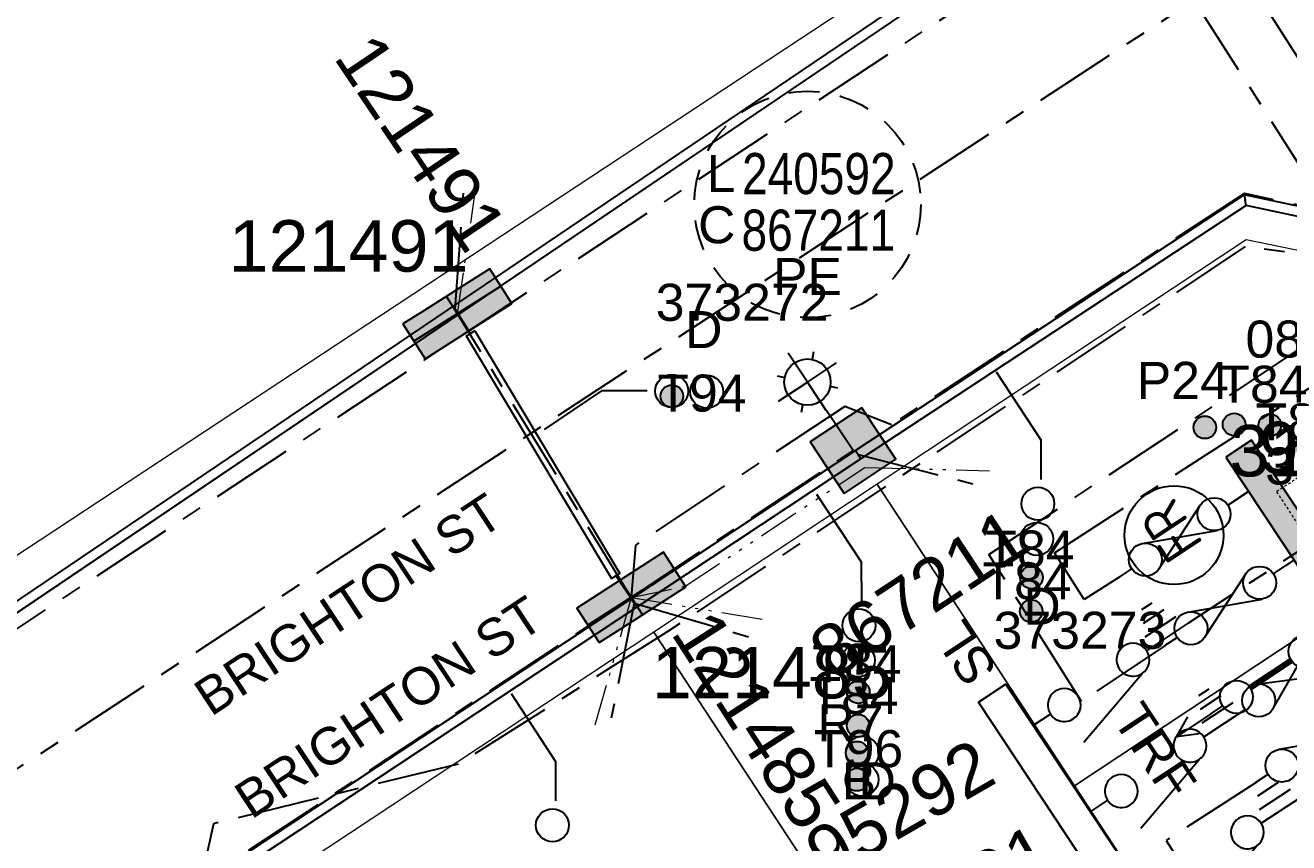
# Model space of a CAD drawing. Header units: metres. Extents: x 302829 to 303440, y 6270651 to 6271380.
# Drawn here: x 303027.2 to 303088.5, y 6270896.9 to 6270936.6 of the extents above; entities that cross this region are included whole.
import ezdxf
from ezdxf.enums import TextEntityAlignment as Align

# ---------------------------------------------------------------- set-up
doc = ezdxf.new("R2010")
doc.units = ezdxf.units.M
for name, pattern in [('Cable Exist UG', [7, 4, -1, 1, -1]), ('Dash', [5, 3, -2]), ('DASHED', [19.05, 12.7, -6.35]), ('HIDDEN2', [0.1875, 0.125, -0.0625]), ('PHANTOM2', [4.45, 2, -0.5, 0.15, -0.5, 0.15, -0.5, 0.15, -0.5])]:
    doc.linetypes.add(name, pattern=pattern)
doc.layers.get('0').update_dxf_attribs({"color": 6})
for name, color, linetype, lineweight in [('_User Miscellaneous4', 191, 'Continuous', 13), ('_User Miscellaneous5', 151, 'Continuous', 13), ('_User_HV_Exist', 1, 'Continuous', 25), ('_User_LV_Exist', 5, 'Continuous', 25), ('_User_SL_Exist', 4, 'Continuous', 25), ('Cadastre Land Parcels_SP_EXT', 96, 'Continuous', 15), ('Cadastre Other Property_SP_EXT', 96, 'DASHED', 15), ('Cadastre Roads_SP_EXT', 54, 'Continuous', 15), ('Mains_HV_EXT', 13, 'Continuous', 25), ('Mains_LV_SL_EXT', 135, 'Continuous', 25)]:
    doc.layers.add(name, color=color, linetype=linetype, lineweight=lineweight)
for name, color, linetype in [('Duct_SP_EXT', 40, 'Continuous'), ('Equip_HV_EXT', 7, 'Continuous'), ('Equip_SP_SL_EXT', 7, 'Continuous'), ('Notes_HV_MISC', 11, 'Continuous'), ('Notes_SL_MISC', 4, 'Continuous'), ('Sub_SP_EXT', 7, 'Continuous'), ('SupportsUG_SP_LV_EXT', 7, 'Continuous'), ('SupportsUG_SP_LV_SL_EXT', 7, 'Continuous'), ('Trench_SP_EXT', 7, 'Continuous'), ('UG_Details_SP_MISC', 7, 'Continuous')]:
    doc.layers.add(name, color=color, linetype=linetype)
doc.styles.add('ARIAL', font='arial.ttf', dxfattribs={"height": 2})
doc.styles.add('COLUMN_LABEL', font='arial.ttf', dxfattribs={"height": 2})
doc.styles.add('iecARIAL', font='arial.ttf', dxfattribs={"height": 2})
doc.styles.add('iecISOCP', font='isocp.shx')
doc.styles.add('IESYMBOL1', font='isocp.shx')
doc.styles.add('POLE_LABEL', font='arial.ttf', dxfattribs={"height": 2})
doc.styles.add('SL_LABEL', font='arial.ttf', dxfattribs={"height": 2})
doc.styles.get("Standard").update_dxf_attribs({"font": 'arial.ttf'})
doc.styles.add('SWG_LABEL', font='arial.ttf')
doc.styles.add('SWITCH_LABEL', font='arial.ttf', dxfattribs={"height": 2})
doc.linetypes.add('IE Trench HV', pattern='A,4,-0.4,["/",Standard,S=2,R=0,X=0.25,Y=-1],-1.6', length=6)

# ---------------------------------------------------------------- blocks, each defined once
blk = doc.blocks.new('*U238')
at = {"ltscale": 10}
h = blk.add_hatch(color=256, dxfattribs=at)
h.dxf.hatch_style = 1
h.paths.add_polyline_path([(4.438, 0.554), (0, 0), (2.219, 3.883)])
h.paths.add_polyline_path([(-2.219, -3.883), (-4.438, -0.554), (0, 0)])
blk.add_line((2.219, 3.883), (-2.219, -3.883))
blk.add_lwpolyline([(-2.219, -3.883), (4.438, 0.554), (2.219, 3.883), (-4.438, -0.554)], close=True)
at = {"ltscale": 10, "flags": 128}
for points in [[(4.438, 0.554), (0, 0), (2.219, 3.883)], [(-2.219, -3.883), (-4.438, -0.554), (0, 0)]]:
    blk.add_lwpolyline(points, close=True, dxfattribs=at)
at = {"flags": 8}
blk.add_attdef('ASSET_NUM', text='', height=2.5, dxfattribs=at).set_placement((0, 5), align=Align.MIDDLE_CENTER)
for tag, flags, p in [('STREET_CODE', 9, (1.5, 0)), ('OPERATING_VOLTAGE', 9, (1.5, -0.4)), ('ORIENTATION', 9, (1.5, -0.6)), ('NO_PHASES', 9, (1.5, -0.2)), ('OWNED_BY', 9, (1.5, -0.8)), ('OPERATED_BY', 9, (1.5, -1)), ('MAINTAINED_BY', 9, (1.5, -1.2)), ('SECONDARY_VOLTAGE', 9, (1.5, -1.6)), ('STATE', 9, (1.5, -1.8)), ('CONSTRUCTED_VOLTAGE', 9, (1.5, -1.4)), ('SUBSTATION_TYPE', 9, (1.5, -2.2)), ('USAGE', 9, (1.5, -2.4)), ('PARENT', 9, (1.5, -2)), ('SUBURB', 9, (1.5, -2.8)), ('STREETNAME', 9, (1.5, -3)), ('LEGEND', 9, (1.5, -2.6)), ('Z', 1, (1.5, -3.6)), ('LOCATION', 9, (1.5, -3.2)), ('NOTES', 9, (1.5, -3.4))]:
    blk.add_attdef(tag, text='', height=0.2, dxfattribs=dict(flags=flags)).set_placement(p, align=Align.MIDDLE_LEFT)
blk = doc.blocks.new('COLUMN_EXT')
blk.add_hatch(color=256).paths.add_polyline_path([(1.5, -1.5), (1.5, 1.5), (-1.5, 1.5), (-1.5, -1.5)])
blk.add_lwpolyline([(1.5, 1.5), (-1.5, 1.5), (-1.5, -1.5), (1.5, -1.5)], close=True)
at = {"flags": 9}
for tag, p in [('SUBURB', (-1.813, 1.8)), ('NOTES', (-1.813, 2)), ('STREETNAME', (-1.813, 1.6)), ('LOCATION', (-1.813, 1.4)), ('LEGEND', (-1.813, 1.2)), ('OWNED_BY', (-1.813, 0.6)), ('USAGE', (-1.813, 1)), ('STATE', (-1.813, 0.8)), ('COLUMN_TYPE', (-1.813, 0.4))]:
    blk.add_attdef(tag, text='', height=0.2, rotation=180, dxfattribs=at).set_placement(p, align=Align.MIDDLE_LEFT)
at = {"flags": 1}
blk.add_attdef('Z', (-1.813, 2.351), '', height=0.2, rotation=180, dxfattribs=at)
at = {"flags": 9}
for tag, style, p in [('STRUCTURE_PLANT_NUMBER', 'POLE_LABEL', (-1.813, -0.031)), ('STREET_CODE', 'COLUMN_LABEL', (-1.813, 0.2))]:
    blk.add_attdef(tag, text='', height=0.2, rotation=180, dxfattribs=dict(at, style=style)).set_placement(p, align=Align.MIDDLE_LEFT)
at = {"style": 'COLUMN_LABEL', "width": 0.9, "flags": 8}
blk.add_attdef('ASSET_NUM', text='', height=2, rotation=270, dxfattribs=at).set_placement((2, -4), align=Align.MIDDLE_LEFT)
blk = doc.blocks.new('PILLAR_EXT')
blk.add_hatch(color=256).paths.add_polyline_path([(-2.5, 1), (-2.5, -1), (2.5, -1), (2.5, 1)])
for p, q in [((0, 1), (0, -1)), ((-2.5, 0), (2.5, 0))]:
    blk.add_line(p, q)
at = {"ltscale": 10}
blk.add_line((2.5, 0), (-2.5, 0), dxfattribs=at)
blk.add_lwpolyline([(-2.5, -1), (-1.25, -1), (1.25, -1), (2.5, -1), (2.5, 1), (-2.5, 1)], close=True)
at = {"width": 0.9, "flags": 8}
blk.add_attdef('ASSET_NUM', text='', height=2, rotation=90, dxfattribs=at).set_placement((-2, 4), align=Align.MIDDLE_LEFT)
for tag, p, flags in [('OWNED_BY', (0, -0.2), 9), ('STATE', (0, -0.4), 9), ('SUPPORT_TYPE', (0, -0.6), 9), ('USAGE', (0, -0.8), 9), ('LEGEND', (0, -1), 9), ('LOCATION', (0, -1.2), 9), ('NOTES', (0, -1.4), 9), ('STREETNAME', (0, -1.8), 9), ('SUBURB', (0, -2), 1), ('PARENT', (0, -1.6), 9)]:
    blk.add_attdef(tag, p, '', height=0.2, dxfattribs=dict(flags=flags))
blk = doc.blocks.new('DUCT_EXT')
blk.add_circle((0, 0.8), 0.8)
at = {"flags": 1}
blk.add_attdef('Z', (0, 0), '', height=0.2, dxfattribs=at)
at = {"flags": 9}
for tag, p in [('DUCT_CODE', (0, 0)), ('XSECT_TYPE', (0, -0.2)), ('STATE', (0, -0.6)), ('FB_REFERENCE', (0, -0.4)), ('NOTES', (0, -0.8))]:
    blk.add_attdef(tag, text='', height=0.2, dxfattribs=at).set_placement(p, align=Align.MIDDLE_LEFT)
blk = doc.blocks.new('*U266')
at = {"width": 0.9}
blk.add_attdef('LNUMBER', text='', height=1, rotation=123.53028, dxfattribs=at).set_placement((-3.033, 6.388), align=Align.MIDDLE_LEFT)
at = {"flags": 9}
for tag, p in [('LRATECODE', (-7.4, 0)), ('LOUTREACHVOCAB', (-7.2, 0)), ('LOUTREACH', (-7, 0)), ('LANTNUMBER', (-6.6, 0)), ('LNEW', (-6.4, 0)), ('LMASTVOCAB', (-6.2, 0)), ('LMAST', (-6, 0)), ('LLAMPVOCAB', (-5.8, 0)), ('LLAMP', (-5.6, 0)), ('LEXIST', (-5.4, 0)), ('LCHARGE3PERCENT', (-5.2, 0)), ('LCHARGE3', (-5, 0)), ('LCHARGE2PERCENT', (-4.8, 0)), ('LCHARGE2', (-4.6, 0)), ('LCHARGE1PERCENT', (-4.4, 0)), ('LCHARGE1', (-4.2, 0)), ('LCATEGORY', (-4, 0)), ('LBRACKETVOCAB', (-3.8, 0)), ('LBRACKET', (-3.6, 0)), ('LKINGHEIGHT', (-3.4, 0)), ('CREPLACE', (-3.2, 0)), ('CREMOVE', (-3, 0)), ('CNUMBER', (-2.8, 0)), ('CNEW', (-2.6, 0)), ('CEXIST', (-2.4, 0)), ('USAGE', (-2.2, 0)), ('STATE', (-2, 0)), ('OWNED_BY', (-1.8, 0)), ('ORIENTATION', (-1.6, 0)), ('OPERATING_VOLTAGE', (-1.4, 0)), ('NO_PHASES', (-1.2, 0)), ('LANTERN_TYPE', (-1, 0)), ('LANTERN_PURPOSE', (-0.8, 0)), ('CONTROL_TYPE', (-0.6, 0)), ('CONSTRUCTED_VOLTAGE', (-0.4, 0))]:
    blk.add_attdef(tag, text='', height=0.001, rotation=270, dxfattribs=at).set_placement(p, align=Align.MIDDLE_LEFT)
at = {"style": 'SL_LABEL', "flags": 9}
blk.add_attdef('STREET_CODE', text='', height=0.001, rotation=270, dxfattribs=at).set_placement((0.001, 0), align=Align.MIDDLE_LEFT)
at = {"flags": 1}
blk.add_attdef('Z', (0, 0), '', height=0.001, rotation=270, dxfattribs=at)
at = {"flags": 9}
for tag, p in [('LREMOVE', (0, -7.6)), ('LREPLACE', (0, -7.8)), ('LTYPE', (0, -8)), ('LTYPEVOCAB', (0, -8.2)), ('LEGEND', (0, -8.4)), ('SUBURB', (0, -8.6)), ('STREETNAME', (0, -8.8)), ('LOCATION', (0, -9)), ('NOTES', (0, -9.2)), ('MAINTAINED_BY', (0, -9.863))]:
    blk.add_attdef(tag, text='', height=0.001, dxfattribs=at).set_placement(p, align=Align.MIDDLE_LEFT)
blk.add_attdef('OPERATED_BY', (0, -9.607), '', height=0.001, dxfattribs=at)
blk.add_wipeout([(-3.142, 4.741), (-1.911, 4.804), (-0.803, 4.267), (-0.739, 3.036), (-1.277, 1.928), (-2.508, 1.864), (-3.616, 2.402), (-3.68, 3.633)])
for p, q in [((-2.21, 3.334), (-3.142, 4.741)), ((-1.911, 4.804), (-1.986, 4.437)), ((-2.21, 3.334), (-0.803, 4.267)), ((-3.68, 3.633), (-3.312, 3.558)), ((-3.616, 2.402), (-2.21, 3.334)), ((0, 0), (-2.21, 3.334)), ((-0.739, 3.036), (-1.107, 3.111)), ((-2.508, 1.864), (-2.433, 2.232))]:
    blk.add_line(p, q)
blk.add_circle((-2.21, 3.334), 1.125)
blk = doc.blocks.new('SWG_HOLEC_SU_EXT')
blk.add_line((1.8, -2), (5.8, -2))
for points in [[(1.8, -0.8, 1), (1.8, 0.8, 1)], [(5.8, -0.8, 1), (5.8, 0.8, 1)]]:
    blk.add_lwpolyline(points, format="xyb", close=True)
for points in [[(1, 0), (0, 0)], [(6.6, 0), (7.6, 0)]]:
    blk.add_lwpolyline(points)
at = {"style": 'SWITCH_LABEL', "flags": 8}
blk.add_attdef('ASSET_NUM', text='', height=2.5, rotation=179.95437, dxfattribs=at).set_placement((-2.4, 0), align=Align.MIDDLE_LEFT)
at = {"flags": 1}
blk.add_attdef('Z', (0, 0), '', height=0.2, dxfattribs=at)
at = {"flags": 9}
for tag, p in [('ACTUAL_STATUS', (0, -0.4)), ('CONSTRUCTED_VOLTAGE', (0, -0.6)), ('OPERATING_VOLTAGE', (0, -1)), ('ORIENTATION', (0, -1.2)), ('NO_PHASES', (0, -0.8)), ('OWNED_BY', (0, -1.4)), ('STATE', (0, -1.8)), ('PARENT', (0, -1.6)), ('SWITCH_TYPE', (0, -2)), ('USAGE', (0, -2.2)), ('LOCATION', (0, -2.4)), ('STREETNAME', (0, -2.6)), ('SUBURB', (0, -2.8)), ('NOTES', (0, -3))]:
    blk.add_attdef(tag, text='', height=0.2, dxfattribs=at).set_placement(p, align=Align.MIDDLE_LEFT)
at = {"style": 'SWITCH_LABEL', "flags": 9}
blk.add_attdef('STREET_CODE', text='', height=0.2, dxfattribs=at).set_placement((0, -0.2), align=Align.MIDDLE_LEFT)
blk = doc.blocks.new('CABLE_LARGE_EXT')
h = blk.add_hatch(color=256)
edge = h.paths.add_edge_path()
edge.add_arc((0, 0.55), 0.55, 0, 360)
blk.add_circle((0, 0.55), 0.55)
at = {"flags": 1}
blk.add_attdef('Z', (0, 0), '', height=0.2, dxfattribs=at)
at = {"flags": 9}
for tag, p in [('COND_CODE', (0, 0)), ('XSECT_SIZE', (0, -0.6)), ('STATE', (0, -0.4)), ('FB_REFERENCE', (0, -0.2)), ('NOTES', (0, -0.8))]:
    blk.add_attdef(tag, text='', height=0.2, dxfattribs=at).set_placement(p, align=Align.MIDDLE_LEFT)
blk = doc.blocks.new('SWG_FUSE_EXT')
for points in [[(1.151, 0.718), (4.044, -0.706)], [(1.16, -0.715), (4.044, 0.727)]]:
    blk.add_lwpolyline(points)
for centre in [(0.8, -0.001), (4.4, 0.01)]:
    blk.add_circle(centre, 0.8)
blk = doc.blocks.new('SWG_SAFELINK_SFU_EXT')
for p, q in [((15.325, 2.258), (16.075, 2.258)), ((7.504, 1.787), (8.104, 1.785)), ((14.95, 1.508), (16.45, 1.508)), ((7.202, 1.187), (8.402, 1.185)), ((14.575, 0.759), (16.825, 0.758)), ((6.901, 0.588), (8.701, 0.584)), ((14.2, 0.009), (19.325, 0.007)), ((6.6, -0.012), (9, -0.017)), ((1.603, -2.025), (5.798, -0.81))]:
    blk.add_line(p, q)
for points in [[(1.798, -0.802, 1), (1.802, 0.798, 1)], [(5.798, -0.81, 1), (5.802, 0.79, 1)]]:
    blk.add_lwpolyline(points, format="xyb", close=True)
for points in [[(18.325, -0.743), (19.325, 0.007), (18.325, 0.757)], [(1, 0), (0, 0)]]:
    blk.add_lwpolyline(points)
blk.add_blockref('SWG_FUSE_EXT', (9, -0.017))
at = {"style": 'SWITCH_LABEL', "flags": 8}
blk.add_attdef('ASSET_NUM', text='', height=2.5, rotation=179.95437, dxfattribs=at).set_placement((-3, 0), align=Align.MIDDLE_LEFT)
at = {"flags": 1}
blk.add_attdef('Z', (0, 0), '', height=0.2, dxfattribs=at)
at = {"flags": 9}
for tag, p in [('ACTUAL_STATUS', (0, -0.4)), ('CONSTRUCTED_VOLTAGE', (0, -0.6)), ('OPERATING_VOLTAGE', (0, -1)), ('ORIENTATION', (0, -1.2)), ('NO_PHASES', (0, -0.8)), ('OWNED_BY', (0, -1.4)), ('STATE', (0, -1.8)), ('PARENT', (0, -1.6)), ('SWITCH_TYPE', (0, -2)), ('USAGE', (0, -2.2)), ('LOCATION', (0, -2.4)), ('STREETNAME', (0, -2.6)), ('SUBURB', (0, -2.8)), ('NOTES', (0, -3))]:
    blk.add_attdef(tag, text='', height=0.2, dxfattribs=at).set_placement(p, align=Align.MIDDLE_LEFT)
at = {"style": 'SWITCH_LABEL', "flags": 9}
blk.add_attdef('STREET_CODE', text='', height=0.2, dxfattribs=at).set_placement((0, -0.2), align=Align.MIDDLE_LEFT)
blk = doc.blocks.new('SWG_SAFELINK_SU_EXT')
for p, q in [((7.504, 1.787), (8.104, 1.785)), ((7.202, 1.187), (8.402, 1.185)), ((6.901, 0.588), (8.701, 0.584)), ((6.6, -0.012), (9, -0.017)), ((1.603, -2.025), (5.798, -0.81))]:
    blk.add_line(p, q)
for points in [[(1.798, -0.802, 1), (1.802, 0.798, 1)], [(5.798, -0.81, 1), (5.802, 0.79, 1)]]:
    blk.add_lwpolyline(points, format="xyb", close=True)
blk.add_lwpolyline([(1, 0), (0, 0)])
at = {"style": 'SWITCH_LABEL', "flags": 8}
blk.add_attdef('ASSET_NUM', text='', height=2.5, rotation=179.95437, dxfattribs=at).set_placement((-1.6, -0.017), align=Align.MIDDLE_LEFT)
at = {"flags": 1}
blk.add_attdef('Z', (0, 0), '', height=0.2, dxfattribs=at)
at = {"flags": 9}
for tag, p in [('ACTUAL_STATUS', (0, -0.4)), ('CONSTRUCTED_VOLTAGE', (0, -0.6)), ('OPERATING_VOLTAGE', (0, -1)), ('ORIENTATION', (0, -1.2)), ('NO_PHASES', (0, -0.8)), ('OWNED_BY', (0, -1.4)), ('STATE', (0, -1.8)), ('PARENT', (0, -1.6)), ('SWITCH_TYPE', (0, -2)), ('USAGE', (0, -2.2)), ('LOCATION', (0, -2.4)), ('STREETNAME', (0, -2.6)), ('SUBURB', (0, -2.8)), ('NOTES', (0, -3))]:
    blk.add_attdef(tag, text='', height=0.2, dxfattribs=at).set_placement(p, align=Align.MIDDLE_LEFT)
at = {"style": 'SWITCH_LABEL', "flags": 9}
blk.add_attdef('STREET_CODE', text='', height=0.2, dxfattribs=at).set_placement((0, -0.2), align=Align.MIDDLE_LEFT)
blk = doc.blocks.new('FAULT_INDIC_SE')
blk.add_circle((0, 0), 2.4)
at = {"insert": (-1.152, 1.002), "char_height": 2, "width": 2.70423, "attachment_point": 1, "style": 'iecISOCP'}
blk.add_mtext('FR', dxfattribs=at)
blk = doc.blocks.new('SAFELINK_CFC_EXT')
for p, q in [((-1.6, 0), (-1.6, 14.86)), ((-1.6, 14.86), (-0.8, 14.86)), ((0, 14.86), (-0.8, 14.86)), ((0, 0), (0, 14.86)), ((-1.6, 0), (-0.8, 0)), ((0, 0), (-0.8, 0))]:
    blk.add_line(p, q)
at = {"rotation": 90}
blk.add_blockref('FAULT_INDIC_SE', (10.805, 16.377), dxfattribs=at)
for name, p in [('SWG_SAFELINK_SU_EXT', (0, 12.443)), ('SWG_SAFELINK_SFU_EXT', (0, 7.43)), ('SWG_SAFELINK_SU_EXT', (0, 2.383))]:
    blk.add_blockref(name, p)
at = {"style": 'IESYMBOL1'}
blk.add_text('TRF', height=2.5, rotation=89.98256, dxfattribs=at).set_placement((21.432, 7.436), align=Align.MIDDLE_CENTER)
at = {"style": 'ARIAL'}
blk.add_attdef('SWG_TYPE', text='', height=1.8, rotation=90, dxfattribs=at).set_placement((-0.8, 15.649), align=Align.MIDDLE_LEFT)
at = {"style": 'SWG_LABEL', "flags": 8}
for tag, p in [('ASSET_NUM3', (-2.682, 12.21)), ('ASSET_NUM2', (-2.682, 7.426)), ('ASSET_NUM1', (-2.682, 2.351))]:
    blk.add_attdef(tag, text='', height=2.5, rotation=179.95437, dxfattribs=at).set_placement(p, align=Align.MIDDLE_LEFT)
at = {"flags": 1}
blk.add_attdef('Z', (0, 0), '', height=0.2, rotation=90, dxfattribs=at)
at = {"style": 'ARIAL'}
blk.add_attdef('SUB_TYPE', text='', height=1.8, rotation=90, dxfattribs=at).set_placement((-0.8, -0.757), align=Align.MIDDLE_RIGHT)
blk = doc.blocks.new('*U242')
at = {"layer": '_User_LV_Exist'}
blk.add_line((7.5, 0), (6.8, 0), dxfattribs=at)
at = {"layer": '_User_LV_Exist', "flags": 128}
for points in [[(5.68, -0.733), (2.317, 0.735)], [(5.68, 0.733), (2.317, -0.735)]]:
    blk.add_lwpolyline(points, dxfattribs=at)
at = {"layer": '_User_LV_Exist'}
blk.add_lwpolyline([(1.2, 0), (0, 0)], dxfattribs=at)
for centre in [(2, 0), (6, 0)]:
    blk.add_circle(centre, 0.8, dxfattribs=at)
blk = doc.blocks.new('*U250')
at = {"layer": '_User_LV_Exist'}
for p, q in [((2.775, 0.1), (5.225, 0.1)), ((2.8, 0.05), (5.2, 0.05)), ((2.8, 0), (5.2, 0)), ((7.5, 0), (6.8, 0)), ((7.5, 0), (9.5, 0)), ((8.5, 0.5), (9.5, 0)), ((9.5, 0), (8.5, -0.5)), ((2.775, -0.1), (5.225, -0.1)), ((2.8, -0.05), (5.2, -0.05))]:
    blk.add_line(p, q, dxfattribs=at)
blk.add_lwpolyline([(1.2, 0), (0, 0)], dxfattribs=at)
for centre in [(2, 0), (6, 0)]:
    blk.add_circle(centre, 0.8, dxfattribs=at)
at = {"layer": '_User_LV_Exist', "insert": (10.75, 0), "char_height": 1.8, "attachment_point": 5, "rotation": 90}
blk.add_mtext('TRF', dxfattribs=at)
blk = doc.blocks.new('*U282')
at = {"layer": '_User_LV_Exist'}
h = blk.add_hatch(color=256, dxfattribs=at)
h.dxf.hatch_style = 1
h.paths.add_polyline_path([(-17.293, -15.568), (-16.043, -14.74), (-27.09, 1.932), (-28.34, 1.104)])
for p, q in [((-27.236, -0.563), (-27.653, -0.84)), ((-25.026, -3.898), (-25.443, -4.174)), ((-22.817, -7.232), (-23.234, -7.508)), ((-20.607, -10.567), (-21.024, -10.843)), ((-18.398, -13.901), (-18.815, -14.177))]:
    blk.add_line(p, q, dxfattribs=at)
blk.add_lwpolyline([(-28.34, 1.104), (-17.293, -15.568), (-16.043, -14.74), (-27.09, 1.932)], close=True, dxfattribs=at)
at = {"layer": '_User_LV_Exist', "rotation": 213.5289913304048}
for name, p in [('*U242', (-27.236, -0.563)), ('*U242', (-25.026, -3.898)), ('*U250', (-22.817, -7.232)), ('*U242', (-20.607, -10.567)), ('*U242', (-18.398, -13.901))]:
    blk.add_blockref(name, p, dxfattribs=at)
at = {"layer": '_User_LV_Exist', "char_height": 2, "attachment_point": 5, "rotation": 303.52899, "style": 'ARIAL'}
for s, insert in [('R', (-24.318, 1.37)), ('S', (-22.109, -1.965)), ('T', (-19.899, -5.299)), ('U', (-17.69, -8.633)), ('V', (-15.48, -11.968))]:
    blk.add_mtext(s, dxfattribs=dict(at, insert=insert))
blk = doc.blocks.new('*U258')
at = {"width": 0.9}
blk.add_attdef('LNUMBER', text='', height=1, rotation=123.53028, dxfattribs=at).set_placement((-3.033, 6.388), align=Align.MIDDLE_LEFT)
at = {"flags": 9}
for tag, p in [('LRATECODE', (-7.4, 0)), ('LOUTREACHVOCAB', (-7.2, 0)), ('LOUTREACH', (-7, 0)), ('LANTNUMBER', (-6.6, 0)), ('LNEW', (-6.4, 0)), ('LMASTVOCAB', (-6.2, 0)), ('LMAST', (-6, 0)), ('LLAMPVOCAB', (-5.8, 0)), ('LLAMP', (-5.6, 0)), ('LEXIST', (-5.4, 0)), ('LCHARGE3PERCENT', (-5.2, 0)), ('LCHARGE3', (-5, 0)), ('LCHARGE2PERCENT', (-4.8, 0)), ('LCHARGE2', (-4.6, 0)), ('LCHARGE1PERCENT', (-4.4, 0)), ('LCHARGE1', (-4.2, 0)), ('LCATEGORY', (-4, 0)), ('LBRACKETVOCAB', (-3.8, 0)), ('LBRACKET', (-3.6, 0)), ('LKINGHEIGHT', (-3.4, 0)), ('CREPLACE', (-3.2, 0)), ('CREMOVE', (-3, 0)), ('CNUMBER', (-2.8, 0)), ('CNEW', (-2.6, 0)), ('CEXIST', (-2.4, 0)), ('USAGE', (-2.2, 0)), ('STATE', (-2, 0)), ('OWNED_BY', (-1.8, 0)), ('ORIENTATION', (-1.6, 0)), ('OPERATING_VOLTAGE', (-1.4, 0)), ('NO_PHASES', (-1.2, 0)), ('LANTERN_TYPE', (-1, 0)), ('LANTERN_PURPOSE', (-0.8, 0)), ('CONTROL_TYPE', (-0.6, 0)), ('CONSTRUCTED_VOLTAGE', (-0.4, 0))]:
    blk.add_attdef(tag, text='', height=0.001, rotation=270, dxfattribs=at).set_placement(p, align=Align.MIDDLE_LEFT)
at = {"style": 'SL_LABEL', "flags": 9}
blk.add_attdef('STREET_CODE', text='', height=0.001, rotation=270, dxfattribs=at).set_placement((0.001, 0), align=Align.MIDDLE_LEFT)
at = {"flags": 1}
blk.add_attdef('Z', (0, 0), '', height=0.001, rotation=270, dxfattribs=at)
at = {"flags": 9}
for tag, p in [('LREMOVE', (0, -7.6)), ('LREPLACE', (0, -7.8)), ('LTYPE', (0, -8)), ('LTYPEVOCAB', (0, -8.2)), ('LEGEND', (0, -8.4)), ('SUBURB', (0, -8.6)), ('STREETNAME', (0, -8.8)), ('LOCATION', (0, -9)), ('NOTES', (0, -9.2)), ('MAINTAINED_BY', (0, -9.863))]:
    blk.add_attdef(tag, text='', height=0.001, dxfattribs=at).set_placement(p, align=Align.MIDDLE_LEFT)
blk.add_attdef('OPERATED_BY', (0, -9.607), '', height=0.001, dxfattribs=at)
blk.add_wipeout([(-3.142, 4.741), (-1.911, 4.804), (-0.803, 4.267), (-0.739, 3.036), (-1.277, 1.928), (-2.508, 1.864), (-3.616, 2.402), (-3.68, 3.633)])
for p, q in [((-2.21, 3.334), (-3.142, 4.741)), ((-1.911, 4.804), (-1.986, 4.437)), ((-2.21, 3.334), (-0.803, 4.267)), ((-3.68, 3.633), (-3.312, 3.558)), ((-3.616, 2.402), (-2.21, 3.334)), ((0, 0), (-2.21, 3.334)), ((-0.739, 3.036), (-1.107, 3.111)), ((-2.508, 1.864), (-2.433, 2.232))]:
    blk.add_line(p, q)
blk.add_circle((-2.21, 3.334), 1.125)
blk = doc.blocks.new('*U261')
at = {"linetype": 'Dash', "ltscale": 0.5}
blk.add_circle((0, 0), 5.5, dxfattribs=at)
at = {"char_height": 1.8}
for s, insert, attachment_point in [('L', (-3.5, 1.5), 6), ('C', (-3.5, -1), 6), ('PE', (0, -2.6), 2), ('PE', (0, -2.6), 2)]:
    blk.add_mtext(s, dxfattribs=dict(at, insert=insert, attachment_point=attachment_point))
at = {"width": 0.9}
for tag, p in [('SNUMBER', (-3.25, 1.5)), ('CNUMBER', (-3.25, -1))]:
    blk.add_attdef(tag, text='', height=1.8, dxfattribs=at).set_placement(p, align=Align.MIDDLE_LEFT)
at = {"flags": 1}
blk.add_attdef('Z', (0, 0), '', height=0.2, dxfattribs=at)

msp = doc.modelspace()

# ---------------------------------------------------------------- linework, layer by layer
at = {"layer": '_User Miscellaneous4'}
for p, q in [((303082.24, 6270945.557), (303094.708, 6270926.022)), ((303094.616, 6270926.6), (303086.361, 6270928.357)), ((303086.361, 6270928.357), (303086.41, 6270928.101)), ((303086.458, 6270927.845), (303067.745, 6270915.54)), ((303086.458, 6270927.845), (303086.41, 6270928.101)), ((303094.323, 6270926.172), (303086.458, 6270927.845)), ((303048.583, 6270921.505), (303048.789, 6270921.629)), ((303048.583, 6270921.505), (303055.637, 6270909.721)), ((303048.995, 6270921.752), (303048.789, 6270921.629)), ((303048.995, 6270921.752), (303056.049, 6270909.967)), ((303067.745, 6270915.541), (303056.862, 6270908.33)), ((303055.637, 6270909.721), (303055.843, 6270909.844)), ((303056.049, 6270909.967), (303055.843, 6270909.844)), ((303056.597, 6270908.73), (303038.093, 6270896.493)), ((303056.597, 6270908.73), (303056.73, 6270908.53)), ((303056.597, 6270908.73), (303056.73, 6270908.53)), ((303056.862, 6270908.33), (303056.73, 6270908.53)), ((303056.862, 6270908.33), (303056.73, 6270908.53)), ((303056.862, 6270908.33), (303038.522, 6270896.201))]:
    msp.add_line(p, q, dxfattribs=at)
at = {"layer": '_User Miscellaneous5', "linetype": 'PHANTOM2'}
for points in [[(303048.156, 6270922.587), (303049.104, 6270929.081)], [(303056.597, 6270908.8), (303059.211, 6270909.348), (303059.211, 6270909.348), (303067.931, 6270915.112), (303073.997, 6270914.957)], [(303056.597, 6270908.8), (303054.743, 6270902.289)], [(303056.597, 6270908.8), (303063.179, 6270907.711)]]:
    msp.add_lwpolyline(points, dxfattribs=at)
at = {"layer": '_User_LV_Exist', "linetype": 'Cable Exist UG'}
for points in [[(303056.597, 6270908.8), (303048.156, 6270922.588)], [(303059.314, 6270852.655), (303056.68, 6270853.154), (303056.68, 6270853.154), (303049.601, 6270863.717), (303041.874, 6270875.549), (303041.333, 6270876.347), (303042.46, 6270878.261), (303036.186, 6270887.742), (303038.048, 6270896.537), (303056.597, 6270908.8)]]:
    msp.add_lwpolyline(points, dxfattribs=at)
msp.add_lwpolyline([(303086.943, 6270899.806), (303082.566, 6270896.986), (303087.13, 6270889.963), (303108.376, 6270903.786, -0.940748), (303109.728, 6270904.657), (303110.792, 6270905.343), (303110.792, 6270905.343), (303118.489, 6270893.669), (303117.637, 6270891.333)], format="xyb", dxfattribs=at)
at = {"layer": 'Cadastre Land Parcels_SP_EXT', "linetype": 'Continuous'}
for points in [[(303084.269, 6270948.803), (303023.65, 6271040.271), (302956.73, 6270996.069), (303017.047, 6270904.464), (303084.269, 6270948.803)], [(303100.224, 6270914.288), (303093.379, 6270924.746), (303086.459, 6270926.183), (303068.531, 6270914.303), (303078.124, 6270899.646), (303100.224, 6270914.288)], [(303080.489, 6270884.16), (303085.91, 6270887.752), (303078.124, 6270899.646), (303068.531, 6270914.303), (303057.691, 6270907.12), (303067.285, 6270892.463), (303075.07, 6270880.568), (303080.489, 6270884.16)], [(303108.008, 6270902.395), (303100.224, 6270914.288), (303078.124, 6270899.646), (303085.91, 6270887.752), (303108.008, 6270902.395)], [(303067.285, 6270892.463), (303057.691, 6270907.12), (303039.763, 6270895.24), (303038.342, 6270888.277), (303045.187, 6270877.819), (303069.971, 6270887.226)]]:
    msp.add_lwpolyline(points, close=True, dxfattribs=at)
at = {"layer": 'Cadastre Other Property_SP_EXT', "linetype": 'HIDDEN2'}
msp.add_lwpolyline([(303096.715, 6270919.649), (303087.931, 6270913.942), (303094.899, 6270903.25), (303103.625, 6270909.091), (303096.715, 6270919.649)], close=True, dxfattribs=at)
at = {"layer": 'Duct_SP_EXT'}
for p, q in [((303094.616, 6270926.6), (303086.361, 6270928.357)), ((303086.361, 6270928.357), (303086.41, 6270928.101)), ((303086.458, 6270927.845), (303067.745, 6270915.54)), ((303086.458, 6270927.845), (303086.41, 6270928.101)), ((303094.323, 6270926.172), (303086.458, 6270927.845)), ((303048.583, 6270921.505), (303048.789, 6270921.629)), ((303048.583, 6270921.505), (303055.637, 6270909.721)), ((303048.995, 6270921.752), (303048.789, 6270921.629)), ((303048.995, 6270921.752), (303056.049, 6270909.967)), ((303067.745, 6270915.541), (303056.862, 6270908.33)), ((303055.637, 6270909.721), (303055.843, 6270909.844)), ((303056.049, 6270909.967), (303055.843, 6270909.844)), ((303056.597, 6270908.73), (303038.093, 6270896.493)), ((303056.597, 6270908.73), (303056.73, 6270908.53)), ((303056.597, 6270908.73), (303056.73, 6270908.53)), ((303056.862, 6270908.33), (303056.73, 6270908.53)), ((303056.862, 6270908.33), (303056.73, 6270908.53)), ((303056.862, 6270908.33), (303038.522, 6270896.201))]:
    msp.add_line(p, q, dxfattribs=at)
for points in [[(303076.495, 6270914.537), (303076.501, 6270916.446), (303074.334, 6270919.742)], [(303057.375, 6270918.845), (303055.154, 6270918.845), (303052.361, 6270916.96)], [(303067.794, 6270908.617), (303067.784, 6270910.511), (303065.606, 6270913.796)], [(303052.929, 6270898.911), (303052.939, 6270900.818), (303050.775, 6270904.115)]]:
    msp.add_lwpolyline(points, dxfattribs=at)
at = {"layer": 'Trench_SP_EXT', "linetype": 'Cable Exist UG'}
for points in [[(303048.043, 6270922.81), (303048.451, 6270928.452)], [(303048.789, 6270921.629), (303048.043, 6270922.81)], [(303056.73, 6270908.53), (303055.843, 6270909.844)], [(303056.73, 6270908.53), (303055.62, 6270902.928)], [(303056.73, 6270908.53), (303062.284, 6270906.891)]]:
    msp.add_lwpolyline(points, dxfattribs=at)
at = {"layer": 'UG_Details_SP_MISC'}
msp.add_line((303082.24, 6270945.557), (303094.708, 6270926.022), dxfattribs=at)

# ---------------------------------------------------------------- block references
at = {"layer": '_User_LV_Exist'}
ref = msp.add_blockref('PILLAR_EXT', (303048.156, 6270922.587), dxfattribs=dict(at, rotation=212.4246745273488))
ref.add_attrib('ASSET_NUM', '121491', dxfattribs={"layer": '0', "height": 2.5, "style": 'iecARIAL'}).set_placement((303048.696, 6270925.882), align=Align.MIDDLE_RIGHT)
at = {"layer": '_User_LV_Exist', "linetype": 'IE Trench HV', "lineweight": 0}
msp.add_blockref('*U282', (303113.803, 6270914.515), dxfattribs=at)
at = {"layer": '_User_LV_Exist'}
ref = msp.add_blockref('PILLAR_EXT', (303056.597, 6270908.8), dxfattribs=dict(at, rotation=32.76495204958164))
ref.add_attrib('ASSET_NUM', '121485', dxfattribs={"layer": '0', "height": 2.5, "style": 'iecARIAL'}).set_placement((303057.599, 6270905.145), align=Align.MIDDLE_LEFT)
at = {"layer": 'Duct_SP_EXT'}
for name, p in [('DUCT_EXT', (303058.564, 6270918.03)), ('DUCT_EXT', (303060.263, 6270917.996)), ('CABLE_LARGE_EXT', (303058.564, 6270918.03)), ('CABLE_LARGE_EXT', (303085.869, 6270916.654)), ('CABLE_LARGE_EXT', (303087.608, 6270916.624)), ('CABLE_LARGE_EXT', (303084.451, 6270916.516))]:
    msp.add_blockref(name, p, dxfattribs=at)
for name, p, rotation in [('DUCT_EXT', (303075.54, 6270913.355), 269.9756500414379), ('DUCT_EXT', (303075.49, 6270911.646), 269.9756500414379), ('CABLE_LARGE_EXT', (303075.482, 6270909.774), 269.9756500414379), ('CABLE_LARGE_EXT', (303075.468, 6270908.138), 269.9756500414379), ('DUCT_EXT', (303066.852, 6270907.444), 269.9756500414379), ('DUCT_EXT', (303066.82, 6270905.751), 269.9756500414379), ('CABLE_LARGE_EXT', (303067.071, 6270904.198), 269.9756500414379), ('CABLE_LARGE_EXT', (303067.066, 6270902.569), 269.9756500414379), ('DUCT_EXT', (303067.02, 6270901.258), 269.7255970349405), ('CABLE_LARGE_EXT', (303067.02, 6270901.258), 269.7255970349405), ('DUCT_EXT', (303067, 6270899.954), 269.7255970349405), ('CABLE_LARGE_EXT', (303067, 6270899.954), 269.7255970349405), ('DUCT_EXT', (303051.969, 6270897.731), 269.9756500414379)]:
    msp.add_blockref(name, p, dxfattribs=dict(at, rotation=rotation))
at = {"layer": 'Equip_HV_EXT'}
ref = msp.add_blockref('SWG_HOLEC_SU_EXT', (303099.182, 6270914.835), dxfattribs=dict(at, rotation=213.3814754196675))
ref.add_attrib('ASSET_NUM', '95292', dxfattribs={"layer": '0', "height": 2.5, "style": 'SWITCH_LABEL'}).set_placement((303096.783, 6270916.085), align=Align.MIDDLE_RIGHT)
at = {"layer": 'Notes_SL_MISC', "ltscale": 10}
ref = msp.add_blockref('*U261', (303065.155, 6270927.895), dxfattribs=at)
ref.add_attrib('SNUMBER', '240592', dxfattribs={"layer": '0', "ltscale": 10, "height": 2, "width": 0.8}).set_placement((303065.705, 6270928.395), align=Align.CENTER)
ref.add_attrib('CNUMBER', '867211', dxfattribs={"ltscale": 10, "height": 2, "width": 0.8}).set_placement((303065.679, 6270927.645), align=Align.TOP_CENTER)
at = {"layer": 'Sub_SP_EXT'}
ref = msp.add_blockref('*U238', (303096.874, 6270912.069), dxfattribs=at)
ref.add_attrib('ASSET_NUM', '31871', dxfattribs={"layer": '0', "height": 2.5}).set_placement((303095.359, 6270915.932), align=Align.MIDDLE_RIGHT)
at = {"layer": 'SupportsUG_SP_LV_EXT'}
ref = msp.add_blockref('PILLAR_EXT', (303048.156, 6270922.587), dxfattribs=dict(at, rotation=212.4246745273488))
ref.add_attrib('ASSET_NUM', '121491', dxfattribs={"layer": '0', "height": 2.5, "rotation": 304.02223, "style": 'iecARIAL'}).set_placement((303049.656, 6270926.087), align=Align.MIDDLE_RIGHT)
ref = msp.add_blockref('PILLAR_EXT', (303056.597, 6270908.8), dxfattribs=dict(at, rotation=32.76495204958164))
ref.add_attrib('ASSET_NUM', '121485', dxfattribs={"layer": '0', "height": 2.5, "rotation": 302.76495, "style": 'iecARIAL'}).set_placement((303059.532, 6270907.757), align=Align.MIDDLE_LEFT)
at = {"layer": 'SupportsUG_SP_LV_SL_EXT'}
ref = msp.add_blockref('COLUMN_EXT', (303067.364, 6270915.934), dxfattribs=dict(at, rotation=213.5302788857013))
ref.add_attrib('ASSET_NUM', '867211', dxfattribs={"layer": '0', "height": 2.5, "rotation": 33.44564, "style": 'COLUMN_LABEL'}).set_placement((303065.007, 6270906.831), align=Align.TOP_LEFT)

# ---------------------------------------------------------------- texts
at = {"layer": 'Cadastre Other Property_SP_EXT'}
msp.add_text('086395', height=1.8, dxfattribs=at).set_placement((303086.422, 6270920.454))
at = {"layer": 'Cadastre Roads_SP_EXT'}
msp.add_text('BRIGHTON ST', height=1.8, rotation=33.45041, dxfattribs=at).set_placement((303036.183, 6270902.981))
at = {"layer": 'Duct_SP_EXT'}
for s, p in [('373272', (303057.783, 6270922.242)), ('D', (303059.21, 6270920.917)), ('P24', (303081.139, 6270918.449)), ('T94', (303057.864, 6270917.83)), ('T84', (303085.103, 6270918.261)), ('T84', (303086.917, 6270916.428)), ('373273', (303087.38, 6270914.287)), ('T84', (303073.79, 6270910.253)), ('T84', (303073.65, 6270908.709)), ('D', (303075.632, 6270907.481)), ('373273', (303074.19, 6270906.306)), ('T84', (303065.389, 6270904.682)), ('T84', (303065.249, 6270903.141)), ('R7', (303065.635, 6270901.811)), ('T96', (303065.469, 6270900.554)), ('B', (303066.815, 6270898.994)), ('D', (303067.634, 6270898.99))]:
    msp.add_text(s, height=1.8, dxfattribs=at).set_placement(p)
at = {"layer": 'Notes_HV_MISC'}
msp.add_text('BRIGHTON ST', height=1.8, rotation=33.45041, dxfattribs=at).set_placement((303038.143, 6270897.989))

# ---------------------------------------------------------------- next in the draw order: block references
at = {"layer": 'Equip_SP_SL_EXT'}
msp.add_blockref('*U266', (303067.364, 6270915.934), dxfattribs=at)

# ---------------------------------------------------------------- next in the draw order: linework, layer by layer
at = {"layer": '_User Miscellaneous4'}
for p, q in [((303086.361, 6270928.357), (303067.481, 6270915.942)), ((303067.48, 6270915.941), (303056.597, 6270908.73)), ((303067.48, 6270915.941), (303067.613, 6270915.741)), ((303067.481, 6270915.942), (303067.613, 6270915.741)), ((303067.745, 6270915.54), (303067.613, 6270915.741)), ((303067.745, 6270915.541), (303067.613, 6270915.741))]:
    msp.add_line(p, q, dxfattribs=at)
at = {"layer": 'Duct_SP_EXT'}
for p, q in [((303086.361, 6270928.357), (303067.481, 6270915.942)), ((303067.48, 6270915.941), (303056.597, 6270908.73)), ((303067.48, 6270915.941), (303067.613, 6270915.741)), ((303067.481, 6270915.942), (303067.613, 6270915.741)), ((303067.745, 6270915.54), (303067.613, 6270915.741)), ((303067.745, 6270915.541), (303067.613, 6270915.741))]:
    msp.add_line(p, q, dxfattribs=at)
at = {"layer": 'Mains_HV_EXT', "linetype": 'Cable Exist UG'}
for points in [[(302981.822, 6270924.562), (302995.146, 6270933.187), (302997.173, 6270934.515), (303018.973, 6270902.141), (303085.129, 6270945.781), (303103.953, 6270917.484)], [(302995.033, 6270904.525), (303006.243, 6270911.685), (303017.883, 6270894.66), (303083.922, 6270937.822), (303097.462, 6270916.593), (303083.631, 6270907.537)]]:
    msp.add_lwpolyline(points, dxfattribs=at)
at = {"layer": 'Mains_LV_SL_EXT', "linetype": 'Cable Exist UG'}
msp.add_lwpolyline([(303056.597, 6270908.8), (303067.364, 6270915.934)], dxfattribs=at)
at = {"layer": 'Trench_SP_EXT', "linetype": 'Cable Exist UG'}
msp.add_lwpolyline([(303067.613, 6270915.741), (303073.183, 6270914.324)], dxfattribs=at)
at = {"layer": 'UG_Details_SP_MISC'}
for p, q in [((303016.822, 6270901.912), (303082.379, 6270946.231)), ((303016.682, 6270901.238), (303082.24, 6270945.557))]:
    msp.add_line(p, q, dxfattribs=at)

# ---------------------------------------------------------------- next in the draw order: block references
at = {"layer": '_User_HV_Exist'}
ref = msp.add_blockref('SAFELINK_CFC_EXT', (303082.993, 6270892.207), dxfattribs=dict(at, rotation=33.53140791692226))
ref.add_attrib('ASSET_NUM1', '95290', dxfattribs={"layer": '0', "height": 2.5, "rotation": 30, "style": 'SWG_LABEL'}).set_placement((303071.177, 6270887.192), align=Align.MIDDLE_LEFT)
ref.add_attrib('ASSET_NUM2', '95291', dxfattribs={"layer": '0', "height": 2.5, "rotation": 30, "style": 'SWG_LABEL'}).set_placement((303068.328, 6270891.97), align=Align.MIDDLE_LEFT)
ref.add_attrib('ASSET_NUM3', '95292', dxfattribs={"layer": '0', "height": 2.5, "rotation": 30, "style": 'SWG_LABEL'}).set_placement((303065.419, 6270896.083), align=Align.MIDDLE_LEFT)
ref.add_attrib('SUB_TYPE', 'PS', dxfattribs={"layer": '0', "height": 1.8, "rotation": 123.53141, "style": 'ARIAL'}).set_placement((303082.745, 6270891.134), align=Align.MIDDLE_RIGHT)
ref.add_attrib('SWG_TYPE', 'SL', dxfattribs={"layer": '0', "height": 1.8, "rotation": 123.53141, "style": 'ARIAL'}).set_placement((303073.682, 6270904.81), align=Align.MIDDLE_LEFT)
at = {"layer": '_User_SL_Exist', "rotation": 213.5302788857013}
msp.add_blockref('COLUMN_EXT', (303067.364, 6270915.934), dxfattribs=at)

# ---------------------------------------------------------------- next in the draw order: block references
at = {"layer": '_User_SL_Exist'}
msp.add_blockref('*U258', (303067.364, 6270915.934), dxfattribs=at)

# ---------------------------------------------------------------- next in the draw order: linework, layer by layer
at = {"layer": '_User Miscellaneous4'}
for p, q in [((303016.822, 6270901.912), (303082.379, 6270946.231)), ((303016.682, 6270901.238), (303082.24, 6270945.557))]:
    msp.add_line(p, q, dxfattribs=at)
at = {"layer": '_User_LV_Exist', "linetype": 'Cable Exist UG'}
for points in [[(303080.315, 6270909.809), (303078.586, 6270908.709), (303077.148, 6270910.971), (303096.617, 6270923.564), (303096.617, 6270923.564), (303094.635, 6270926.66), (303086.369, 6270928.431), (303069.239, 6270917.188), (303066.963, 6270918.083), (303066.963, 6270918.083), (303056.798, 6270911.347), (303056.597, 6270908.8)], [(303082.525, 6270906.474), (303078.457, 6270903.742), (303073.966, 6270910.89), (303089.956, 6270921.473), (303093.841, 6270924.066), (303093.272, 6270924.92), (303093.272, 6270924.92), (303086.407, 6270925.845), (303058.295, 6270907.091), (303048.197, 6270900.701), (303048.197, 6270900.701), (303036.304, 6270897.803), (303034.029, 6270887.275), (303034.973, 6270885.881), (303026.769, 6270880.425), (303026.769, 6270880.425), (303025.761, 6270879.867), (303018.9, 6270882.734), (303016.658, 6270884.768), (303016.658, 6270884.768), (303007.234, 6270878.54), (303007.279, 6270876.116)]]:
    msp.add_lwpolyline(points, dxfattribs=at)

doc.saveas('drawing.dxf')
